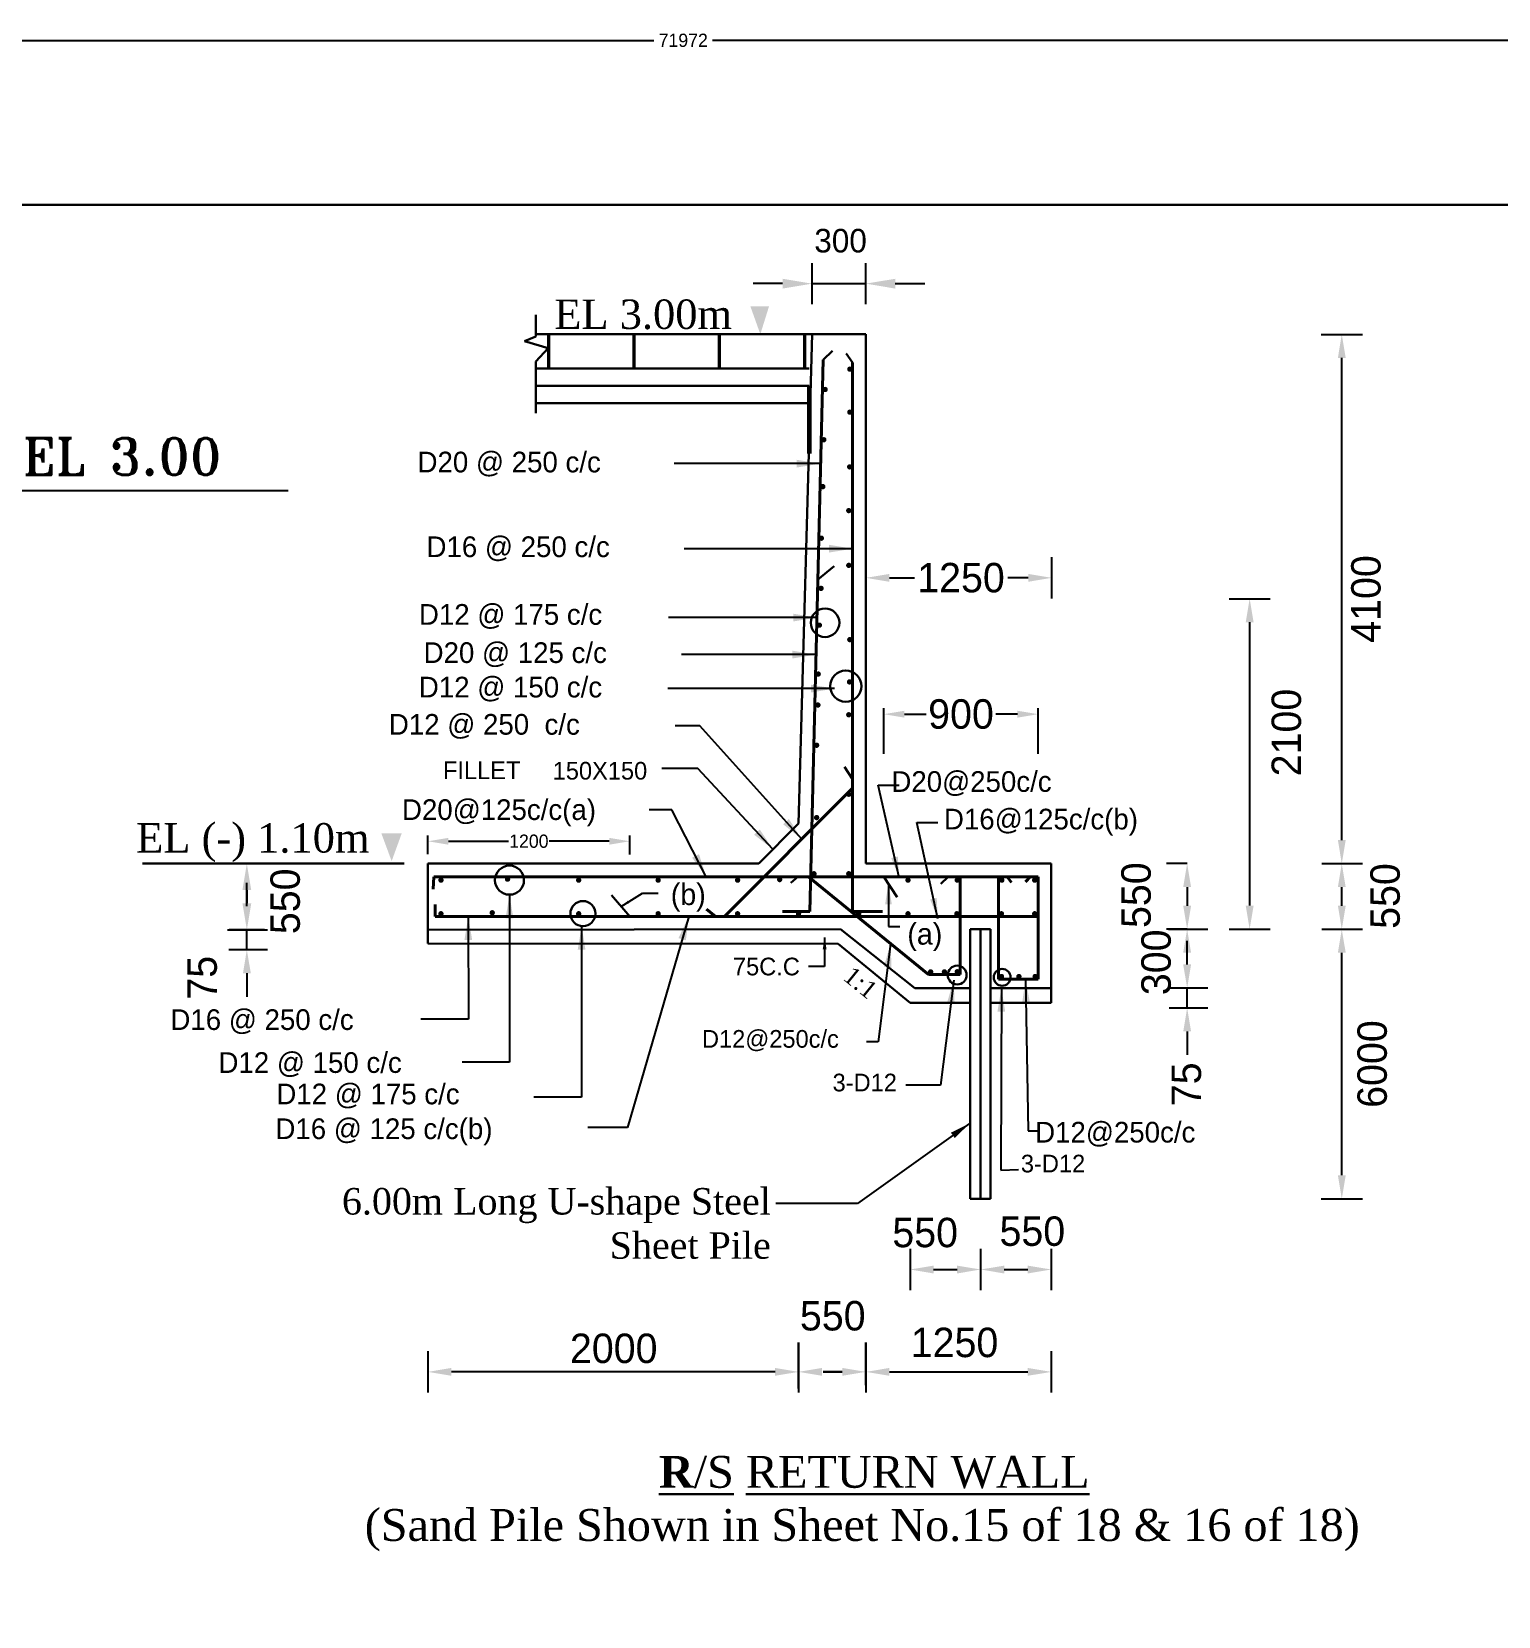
# Model space of a CAD drawing. Extents: x -1206532 to 786809, y -4288605 to 172932.
# Drawn here: x 48860 to 73776, y -4238080 to -4211163 of the extents above; entities that cross this region are included whole.
import ezdxf

# ---------------------------------------------------------------- set-up
doc = ezdxf.new("R2010")
doc.units = 0
doc.header["$LTSCALE"] = 300
doc.header["$MEASUREMENT"] = 0
doc.layers.get('0').update_dxf_attribs({"linetype": 'CONTINUOUS'})
doc.layers.get('DEFPOINTS').update_dxf_attribs({"linetype": 'CONTINUOUS'})
doc.layers.add('LINE', color=7, linetype='CONTINUOUS')
doc.layers.add('TEXT', color=10, linetype='CONTINUOUS')
doc.layers.add('Other line', color=7, linetype='CONTINUOUS', lineweight=15)
doc.styles.add('BIG', font='ROMANT.SHX')
doc.styles.add('TIMES', font='TIMES_0.TTF')
doc.dimstyles.new('3', dxfattribs={"dimtxt": 225, "dimasz": 350, "dimexe": 100, "dimexo": 25, "dimgap": 9, "dimtad": 0, "dimdec": 0, "dimzin": 0, "dimdsep": 46, "dimtxsty": 'Standard', "dimcen": 0, "dimclrd": 5, "dimclre": 6, "dimclrt": 1, "dimadec": 0, "dimazin": 0, "dimtfac": 1, "dimtdec": 0, "dimtofl": 0, "dimtmove": 2, "dimatfit": 3, "dimfxl": 1, "dimtolj": 1, "dimtzin": 0, "dimarcsym": 0})
doc.dimstyles.new('ISO-25', dxfattribs={"dimtxt": 2.5, "dimasz": 2.5, "dimexe": 1.25, "dimexo": 0.625, "dimtad": 1, "dimtxsty": 'Standard', "dimcen": 2.5, "dimadec": 0, "dimazin": 0, "dimtfac": 1, "dimtmove": 0, "dimatfit": 3, "dimfxl": 1, "dimarcsym": 0})

# ---------------------------------------------------------------- blocks, each defined once
blk = doc.blocks.new('*D334')
at = {"layer": 'DEFPOINTS', "color": 0, "lineweight": 30}
for p in [(95914, -4211311), (23943, -4214102), (95914, -4214102)]:
    blk.add_point(p, dxfattribs=at)
at = {"layer": 'LINE', "color": 6, "lineweight": -2}
for p, q in [((23943, -4214077), (23943, -4211211)), ((95914, -4214077), (95914, -4211211))]:
    blk.add_line(p, q, dxfattribs=at)
at = {"layer": 'LINE', "color": 5, "lineweight": -2}
for p, q in [((24293, -4211311), (59432, -4211311)), ((95564, -4211311), (60425, -4211311))]:
    blk.add_line(p, q, dxfattribs=at)
at = {"layer": 'LINE', "color": 5, "lineweight": 30}
for points in [[(24293, -4211253), (24293, -4211369), (23943, -4211311)], [(95564, -4211253), (95564, -4211369), (95914, -4211311)]]:
    blk.add_solid(points, dxfattribs=at)
at = {"layer": 'LINE', "color": 1, "lineweight": 30, "insert": (59929, -4211311), "char_height": 225, "attachment_point": 5}
blk.add_mtext('\\A1;71972', dxfattribs=at)
blk = doc.blocks.new('*D748')
at = {"color": 7, "linetype": 'ByBlock', "lineweight": -2}
for p, q in [((63031, -4220790), (63031, -4220090)), ((66190, -4220790), (66190, -4220090)), ((63431, -4220440), (63856, -4220440)), ((65790, -4220440), (65441, -4220440))]:
    blk.add_line(p, q, dxfattribs=at)
at = {"color": 7, "linetype": 'ByBlock', "lineweight": 30}
for points in [[(63431, -4220374), (63431, -4220507), (63031, -4220440)], [(65790, -4220374), (65790, -4220507), (66190, -4220440)]]:
    blk.add_solid(points, dxfattribs=at)
at = {"layer": 'DEFPOINTS', "color": 0, "linetype": 'ByBlock', "lineweight": 30}
for p in [(66190, -4220440), (63031, -4222249), (66190, -4225399)]:
    blk.add_point(p, dxfattribs=at)
at = {"color": 7, "linetype": 'ByBlock', "lineweight": 30, "insert": (64648, -4220440), "char_height": 500, "attachment_point": 5}
blk.add_mtext('1250', dxfattribs=at)
blk = doc.blocks.new('*D749')
at = {"color": 7, "linetype": 'ByBlock', "lineweight": -2}
for p, q in [((70767, -4216304), (71467, -4216304)), ((71117, -4224894), (71117, -4216704)), ((70777, -4225294), (71467, -4225294))]:
    blk.add_line(p, q, dxfattribs=at)
at = {"color": 7, "linetype": 'ByBlock', "lineweight": 30}
for points in [[(71051, -4216704), (71184, -4216704), (71117, -4216304)], [(71051, -4224894), (71184, -4224894), (71117, -4225294)]]:
    blk.add_solid(points, dxfattribs=at)
at = {"layer": 'DEFPOINTS', "color": 0, "linetype": 'ByBlock', "lineweight": 30}
for p in [(64598, -4216304), (71117, -4216304), (70767, -4225294)]:
    blk.add_point(p, dxfattribs=at)
at = {"color": 7, "linetype": 'ByBlock', "lineweight": 30, "insert": (71530, -4220799), "char_height": 500, "attachment_point": 5, "rotation": 90}
blk.add_mtext('4100', dxfattribs=at)
blk = doc.blocks.new('*D750')
at = {"color": 7, "linetype": 'ByBlock', "lineweight": -2}
for p, q in [((63032, -4233578), (63032, -4234278)), ((66182, -4233578), (66182, -4234278)), ((63432, -4233928), (65782, -4233928))]:
    blk.add_line(p, q, dxfattribs=at)
at = {"color": 7, "linetype": 'ByBlock', "lineweight": 30}
for points in [[(63432, -4233861), (63432, -4233994), (63032, -4233928)], [(65782, -4233861), (65782, -4233994), (66182, -4233928)]]:
    blk.add_solid(points, dxfattribs=at)
at = {"layer": 'DEFPOINTS', "color": 0, "linetype": 'ByBlock', "lineweight": 30}
for p in [(63032, -4225294), (66182, -4227659), (66182, -4233928)]:
    blk.add_point(p, dxfattribs=at)
at = {"color": 7, "linetype": 'ByBlock', "lineweight": 30, "insert": (64538, -4233431), "char_height": 500, "attachment_point": 5}
blk.add_mtext('1250', dxfattribs=at)
blk = doc.blocks.new('*D751')
at = {"color": 7, "linetype": 'ByBlock', "lineweight": -2}
for p, q in [((55590, -4233578), (55590, -4234278)), ((61888, -4233578), (61888, -4234278)), ((61488, -4233928), (55990, -4233928))]:
    blk.add_line(p, q, dxfattribs=at)
at = {"color": 7, "linetype": 'ByBlock', "lineweight": 30}
for points in [[(55990, -4233861), (55990, -4233994), (55590, -4233928)], [(61488, -4233861), (61488, -4233994), (61888, -4233928)]]:
    blk.add_solid(points, dxfattribs=at)
at = {"layer": 'DEFPOINTS', "color": 0, "linetype": 'ByBlock', "lineweight": 30}
for p in [(61888, -4225293), (55590, -4226651), (55590, -4233928)]:
    blk.add_point(p, dxfattribs=at)
at = {"color": 7, "linetype": 'ByBlock', "lineweight": 30, "insert": (58748, -4233531), "char_height": 500, "attachment_point": 5}
blk.add_mtext('2000', dxfattribs=at)
blk = doc.blocks.new('*D752')
at = {"color": 7, "linetype": 'ByBlock', "lineweight": -2}
for p, q in [((52515, -4226019), (52515, -4225619)), ((52185, -4226419), (52865, -4226419)), ((52515, -4226756), (52515, -4226419)), ((52209, -4226756), (52865, -4226756)), ((52515, -4227156), (52515, -4227556))]:
    blk.add_line(p, q, dxfattribs=at)
at = {"color": 7, "linetype": 'ByBlock', "lineweight": 30}
for points in [[(52449, -4226019), (52582, -4226019), (52515, -4226419)], [(52449, -4227156), (52582, -4227156), (52515, -4226756)]]:
    blk.add_solid(points, dxfattribs=at)
at = {"layer": 'DEFPOINTS', "color": 0, "linetype": 'ByBlock', "lineweight": 30}
for p in [(52175, -4226419), (52515, -4226419), (52199, -4226756)]:
    blk.add_point(p, dxfattribs=at)
at = {"color": 7, "linetype": 'ByBlock', "lineweight": 30, "insert": (51759, -4227233), "char_height": 500, "attachment_point": 5, "rotation": 90}
blk.add_mtext('75', dxfattribs=at)
blk = doc.blocks.new('*D753')
at = {"color": 7, "linetype": 'ByBlock', "lineweight": -2}
for p, q in [((70781, -4226409), (71467, -4226409)), ((71117, -4230589), (71117, -4226809)), ((70767, -4230989), (71467, -4230989))]:
    blk.add_line(p, q, dxfattribs=at)
at = {"color": 7, "linetype": 'ByBlock', "lineweight": 30}
for points in [[(71051, -4226809), (71184, -4226809), (71117, -4226409)], [(71051, -4230589), (71184, -4230589), (71117, -4230989)]]:
    blk.add_solid(points, dxfattribs=at)
at = {"layer": 'DEFPOINTS', "color": 0, "linetype": 'ByBlock', "lineweight": 30}
for p in [(70771, -4226409), (71117, -4226409), (70514, -4230989)]:
    blk.add_point(p, dxfattribs=at)
at = {"color": 7, "linetype": 'ByBlock', "lineweight": 30, "insert": (71636, -4228699), "char_height": 500, "attachment_point": 5, "rotation": 90}
blk.add_mtext('6000', dxfattribs=at)
blk = doc.blocks.new('*D754')
at = {"color": 7, "linetype": 'ByBlock', "lineweight": -2}
for p, q in [((64982, -4231839), (64982, -4232539)), ((66182, -4231839), (66182, -4232539)), ((65382, -4232189), (65782, -4232189))]:
    blk.add_line(p, q, dxfattribs=at)
at = {"color": 7, "linetype": 'ByBlock', "lineweight": 30}
for points in [[(65382, -4232123), (65382, -4232256), (64982, -4232189)], [(65782, -4232123), (65782, -4232256), (66182, -4232189)]]:
    blk.add_solid(points, dxfattribs=at)
at = {"layer": 'DEFPOINTS', "color": 0, "linetype": 'ByBlock', "lineweight": 30}
for p in [(66182, -4227922), (64982, -4231252), (66182, -4232189)]:
    blk.add_point(p, dxfattribs=at)
at = {"color": 7, "linetype": 'ByBlock', "lineweight": 30, "insert": (65860, -4231541), "char_height": 500, "attachment_point": 5}
blk.add_mtext('550', dxfattribs=at)
blk = doc.blocks.new('*D755')
at = {"color": 7, "linetype": 'ByBlock', "lineweight": -2}
for p, q in [((68172, -4226409), (68840, -4226409)), ((68490, -4227007), (68490, -4226809)), ((68210, -4227407), (68840, -4227407))]:
    blk.add_line(p, q, dxfattribs=at)
at = {"color": 7, "linetype": 'ByBlock', "lineweight": 30}
for points in [[(68423, -4226809), (68557, -4226809), (68490, -4226409)], [(68423, -4227007), (68557, -4227007), (68490, -4227407)]]:
    blk.add_solid(points, dxfattribs=at)
at = {"layer": 'DEFPOINTS', "color": 0, "linetype": 'ByBlock', "lineweight": 30}
for p in [(68162, -4226409), (68490, -4226409), (68200, -4227407)]:
    blk.add_point(p, dxfattribs=at)
at = {"color": 7, "linetype": 'ByBlock', "lineweight": 30, "insert": (67965, -4226971), "char_height": 500, "attachment_point": 5, "rotation": 90}
blk.add_mtext('300', dxfattribs=at)
blk = doc.blocks.new('*D756')
at = {"color": 7, "linetype": 'ByBlock', "lineweight": -2}
for p, q in [((70807, -4225294), (71467, -4225294)), ((71117, -4226009), (71117, -4225694)), ((70781, -4226409), (71467, -4226409))]:
    blk.add_line(p, q, dxfattribs=at)
at = {"color": 7, "linetype": 'ByBlock', "lineweight": 30}
for points in [[(71051, -4225694), (71184, -4225694), (71117, -4225294)], [(71051, -4226009), (71184, -4226009), (71117, -4226409)]]:
    blk.add_solid(points, dxfattribs=at)
at = {"layer": 'DEFPOINTS', "color": 0, "linetype": 'ByBlock', "lineweight": 30}
for p in [(70797, -4225294), (71117, -4225294), (70771, -4226409)]:
    blk.add_point(p, dxfattribs=at)
at = {"color": 7, "linetype": 'ByBlock', "lineweight": 30, "insert": (71856, -4225845), "char_height": 500, "attachment_point": 5, "rotation": 90}
blk.add_mtext('550', dxfattribs=at)
blk = doc.blocks.new('*D757')
at = {"color": 7, "linetype": 'ByBlock', "lineweight": -2}
for p, q in [((63782, -4231839), (63782, -4232539)), ((64982, -4231839), (64982, -4232539)), ((64182, -4232189), (64582, -4232189))]:
    blk.add_line(p, q, dxfattribs=at)
at = {"color": 7, "linetype": 'ByBlock', "lineweight": 30}
for points in [[(64182, -4232123), (64182, -4232256), (63782, -4232189)], [(64582, -4232123), (64582, -4232256), (64982, -4232189)]]:
    blk.add_solid(points, dxfattribs=at)
at = {"layer": 'DEFPOINTS', "color": 0, "linetype": 'ByBlock', "lineweight": 30}
for p in [(63782, -4227922), (64982, -4231252), (64982, -4232189)]:
    blk.add_point(p, dxfattribs=at)
at = {"color": 7, "linetype": 'ByBlock', "lineweight": 30, "insert": (64039, -4231564), "char_height": 500, "attachment_point": 5}
blk.add_mtext('550', dxfattribs=at)
blk = doc.blocks.new('*D758')
at = {"color": 7, "linetype": 'ByBlock', "lineweight": -2}
for p, q in [((62117, -4215793), (62117, -4215093)), ((63032, -4215793), (63032, -4215093)), ((61617, -4215443), (61117, -4215443)), ((62117, -4215443), (63032, -4215443)), ((63532, -4215443), (64032, -4215443))]:
    blk.add_line(p, q, dxfattribs=at)
at = {"color": 7, "linetype": 'ByBlock', "lineweight": 30}
for points in [[(61617, -4215360), (61617, -4215527), (62117, -4215443)], [(63532, -4215360), (63532, -4215527), (63032, -4215443)]]:
    blk.add_solid(points, dxfattribs=at)
at = {"layer": 'DEFPOINTS', "color": 0, "linetype": 'ByBlock', "lineweight": 30}
for p in [(63032, -4215443), (62117, -4215852), (63032, -4215904)]:
    blk.add_point(p, dxfattribs=at)
at = {"color": 7, "linetype": 'ByBlock', "lineweight": 30, "insert": (62602, -4214716), "char_height": 400, "attachment_point": 5}
blk.add_mtext('300', dxfattribs=at)
blk = doc.blocks.new('*D759')
at = {"layer": 'DEFPOINTS', "color": 0, "lineweight": 30}
for p in [(55590, -4225294), (52515, -4226419), (55589, -4226419)]:
    blk.add_point(p, dxfattribs=at)
at = {"layer": 'LINE', "color": 7, "lineweight": -2}
for p, q in [((52815, -4225294), (52215, -4225294)), ((52515, -4225744), (52515, -4225969)), ((52815, -4226419), (52215, -4226419))]:
    blk.add_line(p, q, dxfattribs=at)
at = {"layer": 'LINE', "color": 7, "lineweight": 30}
for points in [[(52440, -4225744), (52590, -4225744), (52515, -4225294)], [(52440, -4225969), (52590, -4225969), (52515, -4226419)]]:
    blk.add_solid(points, dxfattribs=at)
at = {"layer": 'LINE', "color": 7, "lineweight": 30, "insert": (53169, -4225935), "char_height": 500, "attachment_point": 5, "rotation": 90}
blk.add_mtext('\\A1;550', dxfattribs=at)
blk = doc.blocks.new('*D760')
at = {"color": 7, "linetype": 'ByBlock', "lineweight": -2}
for p, q in [((68490, -4227007), (68490, -4226607)), ((68160, -4227407), (68840, -4227407)), ((68490, -4227745), (68490, -4227407)), ((68184, -4227745), (68840, -4227745)), ((68490, -4228145), (68490, -4228545))]:
    blk.add_line(p, q, dxfattribs=at)
at = {"color": 7, "linetype": 'ByBlock', "lineweight": 30}
for points in [[(68424, -4227007), (68557, -4227007), (68490, -4227407)], [(68424, -4228145), (68557, -4228145), (68490, -4227745)]]:
    blk.add_solid(points, dxfattribs=at)
at = {"layer": 'DEFPOINTS', "color": 0, "linetype": 'ByBlock', "lineweight": 30}
for p in [(68150, -4227407), (68490, -4227407), (68174, -4227745)]:
    blk.add_point(p, dxfattribs=at)
at = {"color": 7, "linetype": 'ByBlock', "lineweight": 30, "insert": (68480, -4229043), "char_height": 500, "attachment_point": 5, "rotation": 90}
blk.add_mtext('75', dxfattribs=at)
blk = doc.blocks.new('*D761')
at = {"color": 7, "linetype": 'ByBlock', "lineweight": -2}
for p, q in [((69202, -4220794), (69902, -4220794)), ((69552, -4221194), (69552, -4226008)), ((69202, -4226408), (69902, -4226408))]:
    blk.add_line(p, q, dxfattribs=at)
at = {"color": 7, "linetype": 'ByBlock', "lineweight": 30}
for points in [[(69485, -4221194), (69619, -4221194), (69552, -4220794)], [(69485, -4226008), (69619, -4226008), (69552, -4226408)]]:
    blk.add_solid(points, dxfattribs=at)
at = {"layer": 'DEFPOINTS', "color": 0, "linetype": 'ByBlock', "lineweight": 30}
for p in [(64603, -4220794), (64830, -4226408), (69552, -4226408)]:
    blk.add_point(p, dxfattribs=at)
at = {"color": 7, "linetype": 'ByBlock', "lineweight": 30, "insert": (70178, -4223068), "char_height": 500, "attachment_point": 5, "rotation": 90}
blk.add_mtext('2100', dxfattribs=at)
blk = doc.blocks.new('*D762')
at = {"color": 7, "linetype": 'ByBlock', "lineweight": -2}
for p, q in [((68490, -4225294), (68140, -4225294)), ((68490, -4225694), (68490, -4226009)), ((68490, -4226409), (68140, -4226409))]:
    blk.add_line(p, q, dxfattribs=at)
at = {"color": 7, "linetype": 'ByBlock', "lineweight": 30}
for points in [[(68423, -4225694), (68557, -4225694), (68490, -4225294)], [(68423, -4226009), (68557, -4226009), (68490, -4226409)]]:
    blk.add_solid(points, dxfattribs=at)
at = {"layer": 'DEFPOINTS', "color": 0, "linetype": 'ByBlock', "lineweight": 30}
for p in [(68490, -4225294), (68490, -4226409), (68490, -4226409)]:
    blk.add_point(p, dxfattribs=at)
at = {"color": 7, "linetype": 'ByBlock', "lineweight": 30, "insert": (67625, -4225830), "char_height": 500, "attachment_point": 5, "rotation": 90}
blk.add_mtext('550', dxfattribs=at)
blk = doc.blocks.new('*D763')
at = {"color": 0, "linetype": 'ByBlock', "lineweight": -2}
for p, q in [((63338, -4223428), (63338, -4222656)), ((65957, -4223428), (65957, -4222656))]:
    blk.add_line(p, q, dxfattribs=at)
at = {"linetype": 'ByBlock', "lineweight": -2}
for p, q in [((63688, -4222756), (64055, -4222756)), ((65607, -4222756), (65240, -4222756))]:
    blk.add_line(p, q, dxfattribs=at)
at = {"linetype": 'ByBlock', "lineweight": 30}
for points in [[(63688, -4222698), (63688, -4222815), (63338, -4222756)], [(65607, -4222698), (65607, -4222815), (65957, -4222756)]]:
    blk.add_solid(points, dxfattribs=at)
at = {"layer": 'DEFPOINTS', "color": 0, "linetype": 'ByBlock', "lineweight": 30}
for p in [(63338, -4222756), (63338, -4223453), (65957, -4223453)]:
    blk.add_point(p, dxfattribs=at)
at = {"color": 0, "linetype": 'ByBlock', "lineweight": 30, "insert": (64648, -4222756), "char_height": 500, "attachment_point": 5}
blk.add_mtext('\\A1;900', dxfattribs=at)
blk = doc.blocks.new('*D764')
at = {"layer": 'DEFPOINTS', "color": 0, "lineweight": 30}
for p in [(55590, -4224915), (55590, -4225159), (59021, -4225166)]:
    blk.add_point(p, dxfattribs=at)
at = {"layer": 'Other line', "color": 0, "linetype": 'ByBlock', "lineweight": -2}
for p, q in [((55590, -4225134), (55590, -4224815)), ((59021, -4225141), (59021, -4224815))]:
    blk.add_line(p, q, dxfattribs=at)
at = {"layer": 'Other line', "linetype": 'ByBlock', "lineweight": -2}
for p, q in [((55940, -4224915), (56959, -4224915)), ((58671, -4224915), (57652, -4224915))]:
    blk.add_line(p, q, dxfattribs=at)
at = {"layer": 'Other line', "lineweight": 30}
for points in [[(55940, -4224857), (55940, -4224973), (55590, -4224915)], [(58671, -4224857), (58671, -4224973), (59021, -4224915)]]:
    blk.add_solid(points, dxfattribs=at)
at = {"layer": 'Other line', "color": 0, "lineweight": 30, "insert": (57306, -4224915), "char_height": 225, "attachment_point": 5}
blk.add_mtext('\\A1;1200', dxfattribs=at)

msp = doc.modelspace()

# ---------------------------------------------------------------- linework, layer by layer
at = {"linetype": 'ByBlock', "lineweight": 30}
for p, q in [((57422.681, -4216339.817), (57422.681, -4215972.851)), ((57230.091, -4216422.399), (57422.681, -4216339.817)), ((57631.676, -4216541.099), (57230.091, -4216422.399)), ((57422.681, -4216303.982), (62116.839, -4216303.982)), ((57422.681, -4216303.982), (62095.314, -4216303.982)), ((62116.839, -4216303.982), (61888.44, -4224615.491)), ((62116.839, -4216303.982), (63031.663, -4216303.982)), ((63031.663, -4225293.982), (63031.663, -4216303.982)), ((57422.681, -4216764.98), (57631.676, -4216541.099)), ((57422.681, -4217645.193), (57422.681, -4216764.98)), ((62069.154, -4216883.982), (57422.681, -4216883.982)), ((62069.154, -4217178.171), (57422.681, -4217178.171)), ((62069.154, -4217472.36), (57422.681, -4217472.36)), ((55189.037, -4225293.982), (50741.017, -4225293.982)), ((55589.909, -4225293.982), (61211.203, -4225293.982)), ((55589.909, -4225293.982), (55589.909, -4226651.482)), ((58942.037, -4225293.982), (56101.037, -4225293.982)), ((63031.663, -4225293.982), (66181.663, -4225293.982)), ((66181.663, -4227658.982), (66181.663, -4225293.982)), ((55589.909, -4226418.982), (62600.147, -4226407.783)), ((55589.909, -4226651.482), (62562.079, -4226654.289)), ((61849.28, -4226408.982), (61849.28, -4226408.982)), ((63781.663, -4227658.982), (62562.079, -4226654.289)), ((63864.821, -4227408.982), (62600.147, -4226407.783)), ((64805.031, -4226409.483), (64805.031, -4230988.982)), ((64805.031, -4226409.483), (65146.607, -4226409.483)), ((64981.663, -4226409.483), (64981.663, -4230988.982)), ((65146.607, -4226409.483), (65146.607, -4230988.982)), ((64805.031, -4227408.982), (63864.821, -4227408.982)), ((64818.894, -4227408.982), (64805.031, -4227408.982)), ((66179.28, -4227408.982), (65146.607, -4227408.982)), ((64805.031, -4227658.982), (63781.663, -4227658.982)), ((64817.821, -4227658.982), (64805.031, -4227658.982)), ((66181.663, -4227658.982), (65146.607, -4227658.982)), ((64805.031, -4230988.982), (65146.607, -4230988.982)), ((61888.44, -4234210.742), (61888.44, -4233427.659)), ((63031.663, -4234150.742), (63031.663, -4233427.659)), ((62631.663, -4233927.659), (62306.663, -4233927.659))]:
    msp.add_line(p, q, dxfattribs=at)
at = {"linetype": 'ByBlock', "lineweight": 40}
for p, q in [((62080.364, -4226106.413), (62305.404, -4216735.651)), ((62806.663, -4226106.413), (62806.663, -4216780.206)), ((62806.663, -4224015.365), (60628.045, -4226193.982)), ((55690.037, -4225518.982), (55679.28, -4225728.982)), ((55690.037, -4225518.982), (61231.663, -4225518.982)), ((61231.663, -4225518.982), (63031.663, -4225518.982)), ((64096.858, -4227178.982), (62055.585, -4225518.982)), ((63031.663, -4225518.982), (65956.663, -4225518.982)), ((64633.516, -4225518.982), (64633.516, -4227178.982)), ((65286.607, -4225518.982), (65286.607, -4227258.982)), ((65956.663, -4225718.982), (65956.663, -4225518.982)), ((65956.663, -4226193.982), (65956.663, -4225718.982)), ((55717.037, -4226193.982), (55717.037, -4225988.982)), ((62080.364, -4226106.413), (61613.139, -4226106.413)), ((63315.792, -4226106.413), (62806.663, -4226106.413)), ((65956.663, -4227258.982), (65956.663, -4225968.982)), ((55717.037, -4226193.982), (65956.663, -4226193.982)), ((64633.516, -4227178.982), (64096.858, -4227178.982)), ((65956.663, -4227258.982), (65286.607, -4227258.982))]:
    msp.add_line(p, q, dxfattribs=at)
at = {"linetype": 'ByBlock', "lineweight": 30}
msp.add_lwpolyline([(23942.604, -4264995.94), (23942.604, -4214101.54), (95914.484, -4214101.54), (95914.484, -4264995.94), (23942.604, -4264995.94)], close=True, dxfattribs=at)
at = {"linetype": 'ByBlock', "lineweight": 30, "const_width": 45}
for points in [[(62737.198, -4216895.139, 1), (62782.198, -4216895.139, 1)], [(62317.555, -4217240.465, 1), (62362.555, -4217240.465, 1)], [(62737.173, -4217625.693, 1), (62782.173, -4217625.693, 1)], [(62295.136, -4218094.625, 1), (62340.136, -4218094.625, 1)], [(62733.988, -4218555.572, 1), (62778.988, -4218555.572, 1)], [(62277.823, -4218890.568, 1), (62322.823, -4218890.568, 1)], [(62718.721, -4219298.324, 1), (62763.721, -4219298.324, 1)], [(62253.161, -4219767.255, 1), (62298.161, -4219767.255, 1)], [(62718.721, -4220228.203, 1), (62763.721, -4220228.203, 1)], [(62247.506, -4220619.057, 1), (62292.506, -4220619.057, 1)], [(62219.579, -4221244.386, 1), (62264.579, -4221244.386, 1)], [(62735.985, -4221489.765, 1), (62780.985, -4221489.765, 1)], [(62199.318, -4222074.705, 1), (62244.318, -4222074.705, 1)], [(62731.143, -4222208.386, 1), (62776.143, -4222208.386, 1)], [(62194.35, -4222600.574, 1), (62239.35, -4222600.574, 1)], [(62718.721, -4222766.203, 1), (62763.721, -4222766.203, 1)], [(62172.506, -4223284.146, 1), (62217.506, -4223284.146, 1)], [(62718.721, -4224116.203, 1), (62763.721, -4224116.203, 1)], [(62172.506, -4224512.353, 1), (62217.506, -4224512.353, 1)], [(55790.174, -4225575.287, 1), (55835.174, -4225575.287, 1)], [(56921.596, -4225558.54, 1), (56966.596, -4225558.54, 1)], [(58130.174, -4225575.287, 1), (58175.174, -4225575.287, 1)], [(59480.174, -4225575.287, 1), (59525.174, -4225575.287, 1)], [(60830.174, -4225575.287, 1), (60875.174, -4225575.287, 1)], [(61544.652, -4225565.633, 1), (61589.652, -4225565.633, 1)], [(62127.506, -4225466.203, 1), (62172.506, -4225466.203, 1)], [(62718.721, -4225466.203, 1), (62763.721, -4225466.203, 1)], [(63724.977, -4225575.287, 1), (63769.977, -4225575.287, 1)], [(64561.489, -4225575.287, 1), (64606.489, -4225575.287, 1)], [(65319.455, -4225575.287, 1), (65364.455, -4225575.287, 1)], [(65876.837, -4225575.287, 1), (65921.837, -4225575.287, 1)], [(55790.174, -4226146.054, 1), (55835.174, -4226146.054, 1)], [(56661.596, -4226129.306, 1), (56706.596, -4226129.306, 1)], [(58130.174, -4226146.054, 1), (58175.174, -4226146.054, 1)], [(59480.174, -4226146.054, 1), (59525.174, -4226146.054, 1)], [(60830.174, -4226146.054, 1), (60875.174, -4226146.054, 1)], [(61865.527, -4226146.054, 1), (61910.527, -4226146.054, 1)], [(62887.77, -4226146.054, 1), (62932.77, -4226146.054, 1)], [(63724.977, -4226146.054, 1), (63769.977, -4226146.054, 1)], [(64554.883, -4226146.054, 1), (64599.883, -4226146.054, 1)], [(65311.996, -4226146.054, 1), (65356.996, -4226146.054, 1)], [(65876.837, -4226146.054, 1), (65921.837, -4226146.054, 1)], [(64109.39, -4227133.391, 1), (64154.39, -4227133.391, 1)], [(64344.169, -4227133.016, 1), (64389.169, -4227133.016, 1)], [(64562.071, -4227131.391, 1), (64607.071, -4227131.391, 1)], [(65312.884, -4227212.133, 1), (65357.884, -4227212.133, 1)], [(65609.545, -4227212.056, 1), (65654.545, -4227212.056, 1)], [(65884.908, -4227211.925, 1), (65929.908, -4227211.925, 1)]]:
    msp.add_lwpolyline(points, format="xyb", close=True, dxfattribs=at)
at = {"linetype": 'ByBlock', "lineweight": 30}
for centre, radius in [((62339.115, -4221203.263), 241.937), ((62690.221, -4222280.203), 266.094), ((56976.674, -4225575.287), 246.309), ((58224.556, -4226143.932), 213.366), ((64583.411, -4227187.065), 160.312), ((65346.607, -4227226.302), 143.178)]:
    msp.add_circle(centre, radius, dxfattribs=at)
for points in [[(61069.912, -4215829.482), (61386.309, -4215829.482), (61238.788, -4216301.982)], [(55146.435, -4224779.891), (54799.906, -4224779.891), (54975.399, -4225252.391)], [(62288.44, -4233860.993), (62288.44, -4233994.326), (61888.44, -4233927.659)], [(62631.663, -4233860.993), (62631.663, -4233994.326), (63031.663, -4233927.659)]]:
    msp.add_solid(points, dxfattribs=at)
at = {"layer": 'LINE', "lineweight": 30}
for p, q in [((57635.318, -4216303.982), (57635.318, -4216883.982)), ((57650.318, -4216303.982), (57650.318, -4216883.982)), ((59085.318, -4216303.982), (59085.318, -4216883.982)), ((59100.318, -4216303.982), (59100.318, -4216883.982)), ((60535.318, -4216303.982), (60535.318, -4216883.982)), ((60550.318, -4216303.982), (60550.318, -4216883.982)), ((61985.318, -4216303.982), (61985.318, -4216883.982)), ((62000.318, -4216303.982), (62000.318, -4216883.982)), ((61888.44, -4224615.491), (61211.203, -4225293.982)), ((61877.203, -4225518.982), (61758.203, -4225622.193)), ((64431.203, -4225518.982), (64305.203, -4225638.193))]:
    msp.add_line(p, q, dxfattribs=at)
at = {"layer": 'LINE', "color": 0, "lineweight": 30}
for p, q in [((62305.404, -4216735.651), (62466.635, -4216586.879)), ((62806.663, -4216780.206), (62697.308, -4216631.493))]:
    msp.add_line(p, q, dxfattribs=at)
at = {"layer": 'LINE'}
msp.add_line((53215.654, -4218960.572), (41514.895, -4218960.572), dxfattribs=at)
at = {"layer": 'LINE', "lineweight": 40}
for p, q in [((62806.663, -4223862.193), (62668.203, -4223652.193)), ((65432.203, -4225518.982), (65504.203, -4225614.193)), ((65825.203, -4225518.982), (65743.203, -4225604.193)), ((60478.203, -4226193.982), (60326.203, -4226070.193))]:
    msp.add_line(p, q, dxfattribs=at)
at = {"layer": 'Other line', "color": 0, "lineweight": 60}
msp.add_line((62069.154, -4217178.171), (62069.154, -4218327.893), dxfattribs=at)
at = {"layer": 'Other line', "color": 0, "lineweight": 30}
for p, q in [((62208.963, -4220472.885), (62491.034, -4220243.928)), ((63338.469, -4225518.982), (63563.844, -4225866.665)), ((59021.174, -4226193.982), (58712, -4225829))]:
    msp.add_line(p, q, dxfattribs=at)

# ---------------------------------------------------------------- texts
at = {"linetype": 'ByBlock', "lineweight": 30}
for s, height, p in [('D20 @ 250 c/c', 351.25, (55414.946, -4218648.97)), ('D16 @ 250 c/c', 351.25, (55567.375, -4220087.699)), ('D12 @ 175 c/c', 351.25, (55438.322, -4221237.333)), ('D20 @ 125 c/c', 351.25, (55518.041, -4221886.525)), ('D12 @ 150 c/c', 351.25, (55437.322, -4222471.677)), ('D12 @ 250  c/c', 351.25, (54927.665, -4223104.502)), ('FILLET', 300, (55847.064, -4223859.559)), ('150X150 ', 300, (57710.918, -4223866.846)), ('D20@250c/c', 351.25, (63465.244, -4224075.718)), ('D20@125c/c(a)', 351.25, (55150.547, -4224553.305)), ('D16@125c/c(b)', 351.25, (64358.244, -4224713.718)), ('75C.C', 300, (60773.349, -4227192.15)), ('D16 @ 250 c/c', 351.25, (51216.26, -4228120.036)), ('D12@250c/c', 300, (60247.272, -4228421.485)), ('D12 @ 150 c/c', 351.25, (52032.918, -4228849.385)), ('D12 @ 175 c/c', 351.25, (53016.195, -4229382.731)), ('3-D12', 300, (62465.992, -4229162.981)), ('D16 @ 125 c/c(b)', 351.25, (53000.391, -4229973.462)), ('D12@250c/c', 351.25, (65907.336, -4230032.316)), ('3-D12', 300, (65665.252, -4230539.346))]:
    msp.add_text(s, height=height, dxfattribs=at).set_placement(p)
for s, insert, char_height, width, attachment_point in [('{\\fTimes New Roman|b0|i0|c0|p18;EL 3.00m}', (57738.29, -4215712.338), 500, 3291.76418, 1), ('{\\fTimes New Roman|b0|i0|c0|p18;EL (-) 1.10m}', (50635.092, -4224606.982), 500, 4374.01368, 1), ('{\\fTimes New Roman|b1|i0|c0|p18;          \\LR\\fTimes New Roman|b0|i0|c0|p18;/S RETURN WALL\\P\\l        (Sand Pile Shown in Sheet No.15 of 18 & 16 of 18)}', (62152.144, -4235354.635), 541.57532, 19263.87407, 2)]:
    msp.add_mtext(s, dxfattribs=dict(at, insert=insert, char_height=char_height, width=width, attachment_point=attachment_point))
at = {"linetype": 'ByBlock', "lineweight": 30, "insert": (63260.668, -4227381.301), "char_height": 300, "width": 897.9074, "attachment_point": 3, "rotation": 320.9369161, "style": 'TIMES'}
msp.add_mtext('1:1', dxfattribs=at)
at = {"color": 7, "linetype": 'ByBlock', "lineweight": 30, "insert": (61416.637, -4230805.164), "char_height": 450, "width": 8608.08, "attachment_point": 3}
msp.add_mtext('{\\fTimes New Roman|b0|i0|c0|p18;6.00m Long U-shape Steel Sheet Pile}', dxfattribs=at)
at = {"linetype": 'ByBlock', "lineweight": 30, "insert": (62469.163, -4232977.659), "char_height": 500, "attachment_point": 5}
msp.add_mtext('550', dxfattribs=at)
at = {"layer": 'LINE', "char_height": 364, "width": 318.36659, "attachment_point": 3}
for s, insert in [('(b)', (60312.175, -4225634.429)), ('(a)', (64331.175, -4226306.429))]:
    msp.add_mtext(s, dxfattribs=dict(at, insert=insert))
at = {"layer": 'TEXT', "color": 0, "insert": (43670.352, -4218065.542), "char_height": 625.1175, "width": 10904.72853, "attachment_point": 1, "style": 'BIG'}
msp.add_mtext('EL.3.30 to EL 3.00', dxfattribs=at)

# ---------------------------------------------------------------- dimensions: what is measured, and where the dimension line sits
at = {"linetype": 'ByBlock', "lineweight": 30}
dim = msp.add_linear_dim(base=(63031.663, -4215443.413), p1=(62116.506, -4215852.25), p2=(63031.663, -4215904.347), text='300', dimstyle='ISO-25', override={"dimtxt": 400, "dimasz": 500, "dimexe": 350, "dimexo": 10, "dimdle": 100, "dimclrd": 7, "dimclre": 7, "dimclrt": 7, "dimtmove": 2, "dimfxl": 350, "dimfxlon": 1}, dxfattribs=at)
dim.commit()
dim.dimension.update_dxf_attribs({"geometry": '*D758', "text_midpoint": (62602.356, -4214716.391), "dimtype": 160})
for base, p1, p2, angle, text, picture, middle in [((71117.432, -4216303.982), (70767.432, -4225293.982), (64597.663, -4216303.982), 270, '4100', '*D749', (71530.203, -4220798.982)), ((66190.386, -4220440.411), (63031.485, -4222248.813), (66190.386, -4225398.534), 180, '1250', '*D748', (64648.228, -4220440.411)), ((69552.008, -4226408.262), (64603.109, -4220793.652), (64829.89, -4226408.262), 90, '2100', '*D761', (70178.352, -4223067.978)), ((55589.909, -4233927.659), (61888.44, -4225292.959), (55589.909, -4226651.482), 180, '2000', '*D751', (58748.286, -4233531.279)), ((66181.663, -4233927.713), (63031.663, -4225293.982), (66181.663, -4227658.982), 180, '1250', '*D750', (64537.75, -4233430.996)), ((68490.001, -4226409.483), (68490.001, -4225293.982), (68490.001, -4226409.483), 90, '550', '*D762', (67625, -4225829.721)), ((71117.432, -4225293.982), (70770.534, -4226409.483), (70796.512, -4225293.982), 270, '550', '*D756', (71856.203, -4225844.707)), ((52515.169, -4226418.982), (52198.86, -4226756.482), (52174.583, -4226418.982), 270, '75', '*D752', (51759.098, -4227233.122)), ((68490.001, -4226409.483), (68199.756, -4227407.08), (68162.283, -4226409.483), 270, '300', '*D755', (67965, -4226970.607)), ((68490.363, -4227407.08), (68174.054, -4227744.58), (68149.777, -4227407.08), 270, '75', '*D760', (68480.07, -4229043.193)), ((71117.432, -4226409.483), (70513.673, -4230988.982), (70770.534, -4226409.483), 270, '6000', '*D753', (71636.203, -4228699.232)), ((64981.663, -4232189.435), (63781.663, -4227921.982), (64981.663, -4231251.982), 180, '550', '*D757', (64038.806, -4231563.928)), ((66181.663, -4232189.435), (64981.663, -4231251.982), (66181.663, -4227921.982), 180, '550', '*D754', (65859.863, -4231540.811))]:
    dim = msp.add_linear_dim(base=base, p1=p1, p2=p2, angle=angle, text=text, dimstyle='ISO-25', override={"dimtxt": 500, "dimasz": 400, "dimexe": 350, "dimexo": 10, "dimdle": 100, "dimclrd": 7, "dimclre": 7, "dimclrt": 7, "dimtmove": 2, "dimfxl": 350, "dimfxlon": 1}, dxfattribs=at)
    dim.commit()
    dim.dimension.update_dxf_attribs({"geometry": picture, "text_midpoint": middle, "dimtype": 160})
dim = msp.add_linear_dim(base=(63338.469, -4222756.275), p1=(65956.663, -4223452.607), p2=(63338.469, -4223452.607), angle=180, text='900', dimstyle='3', override={"dimtxt": 500, "dimclrd": 256, "dimclre": 0, "dimclrt": 0, "dimfxl": 700, "dimfxlon": 1}, dxfattribs=at)
dim.commit()
dim.dimension.update_dxf_attribs({"geometry": '*D763', "text_midpoint": (64647.566, -4222756.275)})
at = {"layer": 'LINE', "lineweight": 30}
dim = msp.add_linear_dim(base=(95914.484, -4211310.965), p1=(23942.604, -4214101.54), p2=(95914.484, -4214101.54), dimstyle='3', override={"dimfxl": 0.12}, dxfattribs=at)
dim.commit()
dim.dimension.update_dxf_attribs({"geometry": '*D334', "text_midpoint": (59928.544, -4211310.965)})
dim = msp.add_linear_dim(base=(52515.169, -4226418.983), p1=(55589.909, -4225293.982), p2=(55589.369, -4226418.983), angle=90, text='550', dimstyle='3', override={"dimtxt": 500, "dimasz": 450, "dimexe": 300, "dimexo": 5, "dimclrd": 7, "dimclre": 7, "dimclrt": 7, "dimfxl": 300, "dimfxlon": 1}, dxfattribs=at)
dim.commit()
dim.dimension.update_dxf_attribs({"geometry": '*D759', "text_midpoint": (53169.203, -4225935.193), "dimtype": 160})
at = {"layer": 'Other line', "color": 0, "lineweight": 30}
dim = msp.add_linear_dim(base=(55589.909, -4224914.893), p1=(59021.174, -4225165.58), p2=(55589.909, -4225159.145), angle=180, text='1200', dimstyle='3', override={"dimclrd": 256, "dimclre": 0, "dimclrt": 0, "dimfxl": 700, "dimfxlon": 1}, dxfattribs=at)
dim.commit()
dim.dimension.update_dxf_attribs({"geometry": '*D764', "text_midpoint": (57305.541, -4224914.893)})

# ---------------------------------------------------------------- leaders
at = {"linetype": 'ByBlock', "lineweight": 30}
for points in [[(62257.858, -4218500.555), (59776.945, -4218500.458)], [(62806.663, -4219944.956), (59947.037, -4219944.956)], [(62197.506, -4221115.515), (59680.054, -4221115.573)], [(62185.133, -4221743.782), (59897.702, -4221743.782)], [(62500.438, -4222321.454), (59665.317, -4222321.454)], [(61942.519, -4224879.509), (60213.203, -4222951.193), (59789.203, -4222951.193)], [(61453.414, -4225051.322), (60174.203, -4223677.193), (59566.203, -4223677.193)], [(60321.203, -4225518.982), (59733.113, -4224378.986), (59352, -4224378.986)], [(56976.674, -4225821.596), (56977.854, -4228666.866), (56171.007, -4228666.866)], [(56277.099, -4226193.982), (56278.279, -4227937.517), (55471.432, -4227937.517)], [(58202.568, -4226356.162), (58197.671, -4229260.088), (57390.823, -4229260.088)], [(60022.666, -4226193.982), (58982.996, -4229777.721), (58309.983, -4229777.721)], [(63452.364, -4226654.867), (63241.835, -4228320.345), (63040.843, -4228320.345)], [(64523.78, -4227276), (64301.704, -4229059.309), (63709.797, -4229059.309)], [(65334.209, -4227408.982), (65324.209, -4230498.839), (65624.209, -4230488.839)], [(65745.824, -4227258.982), (65789.83, -4229835.346), (65948.572, -4229833.164)]]:
    msp.add_leader(points, dimstyle='ISO-25', override={"dimtxt": 500, "dimasz": 400, "dimclrd": 7, "dimclre": 7, "dimclrt": 7}, dxfattribs=at)
at = {"layer": 'LINE', "lineweight": 30}
msp.add_leader([(62331.203, -4226551.193), (62331.203, -4227042.193), (62059.203, -4227042.193)], dimstyle='3', override={"dimasz": 200, "dimgap": 9, "dimtad": 0, "dimclrd": 0, "dimfxl": 0.15, "dimfxlon": 1}, dxfattribs=at)
at = {"layer": 'Other line', "color": 0, "lineweight": 30}
for points, override in [([(63597, -4225529), (63238.234, -4223959.212), (63597.244, -4223959.212)], {"dimgap": 9, "dimtad": 0, "dimclrd": 256, "dimclre": 0, "dimclrt": 0, "dimfxl": 700, "dimfxlon": 1}), ([(64254, -4226232), (63895.234, -4224597.212), (64254.244, -4224597.212)], {"dimgap": 9, "dimtad": 0, "dimclrd": 256, "dimclre": 0, "dimclrt": 0, "dimfxl": 700, "dimfxlon": 1}), ([(58876, -4226023), (59236, -4225795), (59505, -4225795)], {"dimasz": 150, "dimclrd": 256, "dimclre": 0, "dimclrt": 0, "dimfxl": 700, "dimfxlon": 1}), ([(63415.52, -4225637.847), (63415.52, -4226364.364), (63608.847, -4226364.364)], {"dimgap": 9, "dimtad": 0, "dimclrd": 256, "dimclre": 0, "dimclrt": 0, "dimfxl": 700, "dimfxlon": 1}), ([(64793.88, -4229707.79), (62889.635, -4231066.473), (61502.261, -4231066.473)], {"dimgap": 9, "dimtad": 0, "dimclrd": 256, "dimclre": 0, "dimclrt": 0, "dimfxl": 0.15, "dimfxlon": 1})]:
    msp.add_leader(points, dimstyle='3', override=override, dxfattribs=at)

doc.saveas('drawing.dxf')
